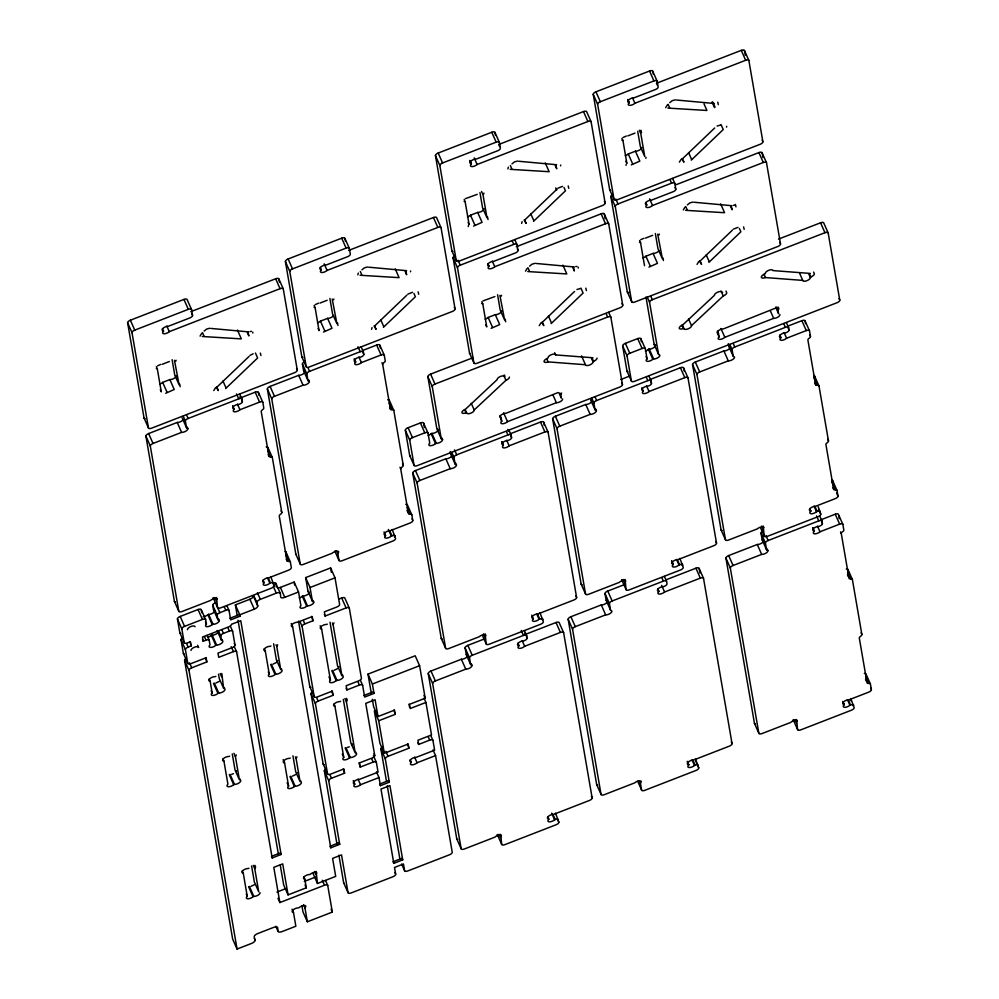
<?xml version="1.0" encoding="UTF-8"?>
<svg xmlns="http://www.w3.org/2000/svg" width="999" height="999" viewBox="0 0 999 999"><rect width="100%" height="100%" fill="white"/><g stroke="black" fill="none" stroke-linecap="round" stroke-linejoin="round"><path stroke-width="1.5" d="M468.281 226.573L468.331 225.712M626.048 165.335L626.111 164.473M175.899 361.051L176.074 360.264M252.71 333.004L252.884 332.217M260.939 355.519L260.377 353.072M216.546 597.514L217.545 607.592A3.209 1.386 -23.9 0 0 220.767 607.829L271.378 588.186A3.209 1.386 -23.9 0 0 274.113 585.639L270.754 576.585M333.666 299.812L333.841 299.026M236.301 754.957L235.414 756.643L239.41 779.769L235.015 769.854L232.268 753.945M277.647 644.767L276.76 646.465L280.744 669.592L276.348 659.677L273.614 643.768M296.978 756.805L296.079 758.491L300.075 781.63L295.679 771.715L292.932 755.806M333.991 622.901L333.092 624.587L341.92 675.736L337.525 665.821L329.995 622.202M410.489 271.765L410.651 270.979M418.706 294.28L418.144 291.845M316.121 871.453L317.47 883.478L335.701 876.398L332.592 858.378L341.521 854.907L348.027 892.656A3.209 1.386 -23.9 0 0 351.248 892.906L392.932 876.735A3.209 1.386 -23.9 0 0 395.666 874.175L394.505 867.444L403.434 863.973L404.595 870.703A3.209 1.386 -23.9 0 0 407.804 870.953L449.488 854.782A3.209 1.386 -23.9 0 0 452.222 852.222L435.552 755.594L433.042 749.924M483.728 193.881L483.903 193.094M501.373 296.116L501.535 295.329M560.551 165.834L560.714 165.047M568.768 188.361L568.206 185.914M485.164 633.841L486.163 643.905A3.209 1.386 -23.9 0 0 489.385 644.155L540.584 624.275A3.209 1.386 -23.9 0 0 543.319 621.728L539.972 612.674M578.184 268.069L578.359 267.282M561.588 393.044L560.701 394.73L561.276 398.102L559.078 393.144M586.401 290.584L585.839 288.137M641.508 132.655L640.946 130.207M500.686 834.315L501.685 844.38A3.209 1.386 -23.9 0 0 504.907 844.63L556.106 824.749A3.209 1.386 -23.9 0 0 558.841 822.189L555.494 813.149M659.14 234.877L659.315 234.091M718.318 104.608L717.757 102.16M625.074 579.532L626.073 589.61A3.209 1.386 -23.9 0 0 629.295 589.847L680.494 569.979A3.209 1.386 -23.9 0 0 683.229 567.42L679.882 558.379M726.535 127.123L726.71 126.324M735.951 206.83L735.389 204.395M744.168 229.345L743.606 226.91M763.211 526.011L764.21 536.076A3.209 1.386 -23.9 0 0 767.432 536.326L818.044 516.683A3.209 1.386 -23.9 0 0 820.778 514.123L818.156 506.73M796.603 719.542L797.602 729.62A3.209 1.386 -23.9 0 0 800.823 729.857L851.423 710.214A3.209 1.386 -23.9 0 0 854.157 707.667L850.811 698.613M225.649 388.549L257.63 357.979L255.432 353.022M249.088 356.393L217.108 386.963M383.429 327.31L415.397 296.74L413.936 293.431M406.855 295.155L374.887 325.724M533.491 221.378L565.459 190.809L563.998 187.5M524.95 219.792L556.918 189.223M551.123 323.614L583.091 293.044L580.906 288.074M574.55 291.458L542.582 322.028M691.258 160.14L723.239 129.57L721.041 124.613M714.685 127.984L682.717 158.554M708.89 262.375L740.871 231.805L739.397 228.496M732.329 230.22L700.349 260.789M180.195 386.725L179.733 384.103M337.962 325.487L337.512 322.864M236.064 771.653L236.338 770.679M277.397 661.475L277.672 660.501M296.728 773.501L297.003 772.539M338.574 667.619L338.848 666.645M488.024 219.555L487.574 216.933M351.885 744.792L352.16 743.83M505.669 321.79L505.207 319.168M645.804 158.317L646.066 157.355M663.436 260.552L662.974 257.929M358.316 273.064L357.842 274.85M372.04 327.535L371.578 329.333M508.366 167.133L507.904 168.918M522.102 221.616L521.628 223.401M218.506 674.175L219.256 678.546L223.651 688.461L221.803 673.476M392.207 529.445L395.567 538.498A3.209 1.386 -23.9 0 1 392.832 541.046L342.22 560.689A3.209 1.386 -23.9 0 1 338.998 560.451L337.837 553.721L338.736 552.035A4.071 1.761 -23.9 0 0 336.114 551.298A4.071 1.761 -23.9 0 0 332.068 553.284L303.471 564.373A3.209 1.386 -23.9 0 1 300.249 564.135L295.854 554.208L267.357 388.961A3.209 1.386 -23.9 0 1 270.092 386.413L298.676 375.312A4.071 1.761 -23.9 0 0 302.859 374.101A4.071 1.761 -23.9 0 0 304.92 371.553L303.596 370.729L302.435 363.998A3.209 1.386 -23.9 0 1 305.17 361.438M343.306 699.375L350.836 742.994L355.232 752.921L346.403 701.773L347.302 700.087L346.566 698.438M251.598 865.983L254.333 881.892L258.729 891.807L254.745 868.668L255.632 866.982L254.895 865.334M775.661 307.155L778.583 313.761L778.009 310.389L778.895 308.703L778.159 307.055M325.537 880.506L327.734 885.476L332.33 912.075L307.355 921.777L304.982 908.029L305.869 906.343A4.071 1.761 -23.9 0 0 303.246 905.606A4.071 1.761 -23.9 0 0 299.2 907.591L298.401 907.891A4.071 1.761 -23.9 0 0 293.057 909.977A4.071 1.761 -23.9 0 0 293.494 912.487L295.854 926.235L282.08 931.58A4.071 1.761 -23.9 0 1 277.984 931.193L275.786 926.235M695.404 758.84L698.751 767.894A3.209 1.386 -23.9 0 1 696.016 770.454L644.817 790.321A3.209 1.386 -23.9 0 1 641.595 790.072L640.434 783.353L641.321 781.655A4.071 1.761 -23.9 0 0 638.711 780.918A4.071 1.761 -23.9 0 0 634.652 782.904L604.283 794.692A3.209 1.386 -23.9 0 1 601.061 794.455L596.665 784.54L568.156 619.28A3.209 1.386 -23.9 0 1 570.891 616.733L601.273 604.944A4.071 1.761 -23.9 0 0 607.23 602.147M204.133 331.081L206.543 329.121L209.79 328.221M361.913 269.842L364.31 267.882L367.57 266.983M511.975 163.911L514.373 161.95L517.632 161.051M669.742 102.672L672.14 100.724L675.399 99.825M529.607 266.146L532.005 264.186L535.264 263.286M687.374 204.907L689.772 202.947L693.031 202.048M504.582 375.1L504.707 376.71A4.071 1.761 -23.9 0 0 500.624 376.398A4.071 1.761 -23.9 0 0 497.152 379.645L465.409 409.29A4.071 1.761 -23.9 0 0 461.938 412.537A4.071 1.761 -23.9 0 0 466.034 412.849L466.633 412.899A4.071 1.761 -23.9 0 0 470.729 413.211A4.071 1.761 -23.9 0 0 474.2 409.965L505.931 380.307A4.071 1.761 -23.9 0 0 509.403 377.073M592.931 357.767L555.594 354.92A4.071 1.761 -23.9 0 0 551.51 354.608A4.071 1.761 -23.9 0 0 548.026 357.854L547.514 358.341A4.071 1.761 -23.9 0 0 544.043 361.588A4.071 1.761 -23.9 0 0 548.126 361.9L585.464 364.735A4.071 1.761 -23.9 0 0 589.56 365.047A4.071 1.761 -23.9 0 0 593.031 361.8L593.543 361.326A4.071 1.761 -23.9 0 0 597.015 358.079M722.627 292.407L722.015 292.37A4.071 1.761 -23.9 0 0 717.931 292.058A4.071 1.761 -23.9 0 0 714.46 295.304L682.717 324.95A4.071 1.761 -23.9 0 0 679.245 328.196A4.071 1.761 -23.9 0 0 683.328 328.509L683.94 328.559A4.071 1.761 -23.9 0 0 688.036 328.871A4.071 1.761 -23.9 0 0 691.508 325.624L723.239 295.966A4.071 1.761 -23.9 0 0 726.71 292.719L725.986 291.071M810.239 273.426L772.901 270.579A4.071 1.761 -23.9 0 0 768.818 270.267A4.071 1.761 -23.9 0 0 765.334 273.514L764.822 274.001A4.071 1.761 -23.9 0 0 761.35 277.247A4.071 1.761 -23.9 0 0 765.434 277.56L802.771 280.394A4.071 1.761 -23.9 0 0 806.867 280.707A4.071 1.761 -23.9 0 0 810.339 277.46L810.851 276.973A4.071 1.761 -23.9 0 0 814.322 273.726L813.598 272.078M201.773 333.291L200.075 336.089M215.497 387.774L213.798 390.559M667.369 104.895L665.671 107.68M527.235 268.356L525.536 271.141M681.106 159.365L679.407 162.163M540.971 322.839L539.273 325.624M685.002 207.118L683.304 209.915M698.738 261.601L697.04 264.398M165.709 393.269L174.238 389.51L169.842 379.595L162.675 382.38A4.071 1.761 -23.9 0 1 159.665 384.091M323.489 332.043L332.005 328.284L327.61 318.369L320.442 321.141A4.071 1.761 -23.9 0 1 317.432 322.852M473.538 226.111L482.067 222.352L477.672 212.437L470.504 215.21A4.071 1.761 -23.9 0 1 467.495 216.92M631.318 164.872L639.835 161.114L635.439 151.199L628.271 153.983A4.071 1.761 -23.9 0 1 625.262 155.694M491.183 328.334L499.7 324.575L495.304 314.66L488.136 317.445A4.071 1.761 -23.9 0 1 485.127 319.156M648.95 267.095L657.467 263.349L653.071 253.421L645.903 256.206A4.071 1.761 -23.9 0 1 642.894 257.917M250.025 355.357L253.172 353.783M557.867 188.199L562.574 186.363M407.804 294.131L412.512 292.295M733.266 229.196L737.986 227.36M219.28 681.418L215.934 682.991M276.361 662.549L273.014 664.123M337.537 668.693L334.19 670.254M295.692 774.587L292.345 776.148M254.345 884.764L250.999 886.325M157.505 365.859L160.739 364.423M465.334 198.689L477.235 194.343M315.272 304.62L318.506 303.184M623.114 137.462L626.336 136.026M482.967 300.924L494.867 296.566M640.746 239.685L643.968 238.249M558.104 392.532L506.081 413.249A4.071 1.761 -23.9 0 0 500.724 415.322A4.071 1.761 -23.9 0 0 501.161 417.844L501.748 421.216A4.071 1.761 -23.9 0 0 502.185 423.726A4.071 1.761 -23.9 0 0 507.529 421.653L556.368 402.697A4.071 1.761 -23.9 0 0 560.551 401.486A4.071 1.761 -23.9 0 0 562.599 398.938M775.399 308.179L723.388 328.908A4.071 1.761 -23.9 0 0 718.031 330.981A4.071 1.761 -23.9 0 0 718.468 333.491L719.055 336.875A4.071 1.761 -23.9 0 0 719.48 339.385A4.071 1.761 -23.9 0 0 724.837 337.312L773.676 318.356A4.071 1.761 -23.9 0 0 777.859 317.133A4.071 1.761 -23.9 0 0 779.907 314.585M438.186 153.047L491.77 132.255A3.209 1.386 -23.9 0 1 494.992 132.492L499.388 142.407L500.387 148.214A3.209 1.386 -23.9 0 1 497.652 150.762L476.211 159.091A4.071 1.761 -23.9 0 0 470.866 161.164A4.071 1.761 -23.9 0 0 471.291 163.674L471.366 164.048A4.071 1.761 -23.9 0 0 471.79 166.571A4.071 1.761 -23.9 0 0 477.135 164.498L587.887 121.503A3.209 1.386 -23.9 0 1 591.108 121.753L605.119 202.984A3.209 1.386 -23.9 0 1 602.385 205.532L459.503 260.989A3.209 1.386 -23.9 0 1 456.281 260.751L451.885 250.824L435.452 155.607A3.209 1.386 -23.9 0 1 438.186 153.047L442.582 162.962A3.209 1.386 -23.9 0 0 439.847 165.522L456.281 260.751M595.966 91.808L649.55 71.016A3.209 1.386 -23.9 0 1 652.759 71.254L657.155 81.181L658.154 86.975A3.209 1.386 -23.9 0 1 655.419 89.535L633.978 97.852A4.071 1.761 -23.9 0 0 628.633 99.925A4.071 1.761 -23.9 0 0 629.07 102.447L629.133 102.822A4.071 1.761 -23.9 0 0 629.57 105.332A4.071 1.761 -23.9 0 0 634.914 103.259L745.666 60.277A3.209 1.386 -23.9 0 1 748.875 60.514L762.886 141.746A3.209 1.386 -23.9 0 1 760.152 144.293L617.27 199.763A3.209 1.386 -23.9 0 1 614.048 199.513L609.652 189.598L593.231 94.368A3.209 1.386 -23.9 0 1 595.966 91.808L600.362 101.723A3.209 1.386 -23.9 0 0 597.627 104.283L614.048 199.513M442.582 162.962L496.166 142.17A3.209 1.386 -23.9 0 1 499.388 142.407M600.362 101.723L653.945 80.931A3.209 1.386 -23.9 0 1 657.155 81.181M498.638 144.53L583.491 111.588A3.209 1.386 -23.9 0 1 586.713 111.838L591.108 121.753M656.405 83.292L741.27 50.362A3.209 1.386 -23.9 0 1 744.48 50.599L748.875 60.514M130.357 320.217L183.941 299.413A3.209 1.386 -23.9 0 1 187.163 299.663L191.558 309.578L192.557 315.372A3.209 1.386 -23.9 0 1 189.822 317.932L168.381 326.248A4.071 1.761 -23.9 0 0 163.024 328.334A4.071 1.761 -23.9 0 0 163.461 330.844L163.524 331.218A4.071 1.761 -23.9 0 0 163.961 333.741A4.071 1.761 -23.9 0 0 169.306 331.656L280.057 288.674A3.209 1.386 -23.9 0 1 283.279 288.923L297.29 370.142A3.209 1.386 -23.9 0 1 294.555 372.702L151.661 428.159A3.209 1.386 -23.9 0 1 148.451 427.909L144.056 417.994L127.622 322.764A3.209 1.386 -23.9 0 1 130.357 320.217L134.753 330.132A3.209 1.386 -23.9 0 0 132.018 332.679L148.451 427.909M288.137 258.978L341.708 238.174A3.209 1.386 -23.9 0 1 344.93 238.424L349.325 248.339L350.324 254.146A3.209 1.386 -23.9 0 1 347.59 256.693L326.149 265.022A4.071 1.761 -23.9 0 0 320.804 267.095A4.071 1.761 -23.9 0 0 321.228 269.605L321.303 269.98A4.071 1.761 -23.9 0 0 321.728 272.502A4.071 1.761 -23.9 0 0 327.085 270.429L437.824 227.435A3.209 1.386 -23.9 0 1 441.046 227.685L455.057 308.903A3.209 1.386 -23.9 0 1 452.322 311.463L309.44 366.92A3.209 1.386 -23.9 0 1 306.218 366.683L301.823 356.755L285.402 261.538A3.209 1.386 -23.9 0 1 288.137 258.978L292.532 268.893A3.209 1.386 -23.9 0 0 289.785 271.453L306.218 366.683M627.834 135.889L635.002 133.104M134.753 330.132L188.336 309.328A3.209 1.386 -23.9 0 1 191.558 309.578M292.532 268.893L346.104 248.102A3.209 1.386 -23.9 0 1 349.325 248.339M190.809 311.688L275.662 278.758A3.209 1.386 -23.9 0 1 278.883 279.008L283.279 288.923M348.576 250.462L433.429 217.52A3.209 1.386 -23.9 0 1 436.65 217.77L441.046 227.685M717.095 126.036L720.341 125.137M162.238 364.285L169.405 361.513M320.005 303.059L327.173 300.274M473.913 362.974L457.492 267.744A3.209 1.386 -23.9 0 1 460.227 265.197L513.798 244.393A3.209 1.386 -23.9 0 1 517.02 244.643L518.019 250.437A3.209 1.386 -23.9 0 1 515.284 252.997L493.843 261.313A4.071 1.761 -23.9 0 0 488.499 263.399A4.071 1.761 -23.9 0 0 488.936 265.909L488.998 266.283A4.071 1.761 -23.9 0 0 489.423 268.793A4.071 1.761 -23.9 0 0 494.78 266.721L605.519 223.739A3.209 1.386 -23.9 0 1 608.741 223.988L622.752 305.207A3.209 1.386 -23.9 0 1 620.017 307.767L477.135 363.224A3.209 1.386 -23.9 0 1 473.913 362.974L469.518 353.059L453.096 257.829A3.209 1.386 -23.9 0 1 454.707 255.819M631.68 301.748L615.259 206.518A3.209 1.386 -23.9 0 1 617.994 203.958L671.578 183.167A3.209 1.386 -23.9 0 1 674.8 183.404L675.799 189.211A3.209 1.386 -23.9 0 1 673.064 191.758L651.61 200.087A4.071 1.761 -23.9 0 0 646.266 202.16A4.071 1.761 -23.9 0 0 646.703 204.67L646.765 205.045A4.071 1.761 -23.9 0 0 647.202 207.567A4.071 1.761 -23.9 0 0 652.547 205.494L763.298 162.5A3.209 1.386 -23.9 0 1 766.508 162.75L780.519 243.968A3.209 1.386 -23.9 0 1 777.784 246.528L634.902 301.985A3.209 1.386 -23.9 0 1 631.68 301.748L627.285 291.82L610.864 196.591A3.209 1.386 -23.9 0 1 612.474 194.593M516.271 246.753L601.123 213.823A3.209 1.386 -23.9 0 1 604.345 214.061L608.741 223.988M675.474 184.965L758.903 152.585A3.209 1.386 -23.9 0 1 762.125 152.835L766.508 162.75M645.466 238.124L652.634 235.339M217.282 599.175A4.071 1.761 -23.9 0 0 214.66 598.438A4.071 1.761 -23.9 0 0 210.614 600.424L182.018 611.513A3.209 1.386 -23.9 0 1 178.796 611.276L174.4 601.348L145.904 436.101A3.209 1.386 -23.9 0 1 148.639 433.554L177.223 422.452A4.071 1.761 -23.9 0 0 183.192 419.655M239.76 398.176L255.207 392.182A3.209 1.386 -23.9 0 1 258.429 392.432L262.824 402.347L263.786 407.954A3.209 1.386 -23.9 0 1 262.5 409.74A3.209 1.386 -23.9 0 0 261.226 411.526L268.931 456.206A3.209 1.386 -23.9 0 0 270.629 456.843A3.209 1.386 -23.9 0 1 272.327 457.48L281.818 512.462A3.209 1.386 -23.9 0 1 280.532 514.26A3.209 1.386 -23.9 0 0 279.258 516.046L286.963 560.726A3.209 1.386 -23.9 0 0 288.661 561.363A3.209 1.386 -23.9 0 1 290.359 562L291.321 567.594A3.209 1.386 -23.9 0 1 288.586 570.154L268.931 577.784A4.071 1.761 -23.9 0 0 263.586 579.857A4.071 1.761 -23.9 0 0 264.023 582.38L264.086 582.754A4.071 1.761 -23.9 0 0 264.51 585.264A4.071 1.761 -23.9 0 0 269.867 583.191L270.467 582.954A3.209 1.386 -23.9 0 1 273.689 583.204M362.612 350.499L376.66 345.042A3.209 1.386 -23.9 0 1 379.882 345.292L384.278 355.207L385.239 360.814A3.209 1.386 -23.9 0 1 383.966 362.6A3.209 1.386 -23.9 0 0 382.679 364.398L390.384 409.066A3.209 1.386 -23.9 0 0 392.083 409.702A3.209 1.386 -23.9 0 1 393.781 410.339L403.271 465.322A3.209 1.386 -23.9 0 1 401.985 467.12A3.209 1.386 -23.9 0 0 400.711 468.906L408.416 513.586A3.209 1.386 -23.9 0 0 410.114 514.223A3.209 1.386 -23.9 0 1 411.813 514.86L412.774 520.454A3.209 1.386 -23.9 0 1 410.04 523.014L390.384 530.644A4.071 1.761 -23.9 0 0 385.04 532.717A4.071 1.761 -23.9 0 0 385.477 535.239L385.539 535.614A4.071 1.761 -23.9 0 0 385.964 538.124A4.071 1.761 -23.9 0 0 391.321 536.051L391.92 535.814A3.209 1.386 -23.9 0 1 395.142 536.063M178.796 611.276L150.3 446.016A3.209 1.386 -23.9 0 1 153.034 443.469L181.618 432.367A4.071 1.761 -23.9 0 0 185.802 431.156A4.071 1.761 -23.9 0 0 187.862 428.608L186.538 427.784L185.377 421.054A3.209 1.386 -23.9 0 1 188.112 418.494L238.711 398.851A3.209 1.386 -23.9 0 1 241.933 399.101L242.357 401.536A3.209 1.386 -23.9 0 1 239.61 404.096L239.011 404.333A4.071 1.761 -23.9 0 0 233.666 406.406A4.071 1.761 -23.9 0 0 234.091 408.916L234.166 409.29A4.071 1.761 -23.9 0 0 234.59 411.813A4.071 1.761 -23.9 0 0 239.947 409.74L259.603 402.098A3.209 1.386 -23.9 0 1 262.824 402.347M300.249 564.135L271.753 398.888A3.209 1.386 -23.9 0 1 274.488 396.328L303.072 385.227A4.071 1.761 -23.9 0 0 307.255 384.016A4.071 1.761 -23.9 0 0 309.315 381.468L307.992 380.644L306.83 373.913A3.209 1.386 -23.9 0 1 309.565 371.353L360.164 351.71A3.209 1.386 -23.9 0 1 363.386 351.96L363.811 354.395A3.209 1.386 -23.9 0 1 361.076 356.955L360.464 357.192A4.071 1.761 -23.9 0 0 355.12 359.265A4.071 1.761 -23.9 0 0 355.544 361.775L355.619 362.15A4.071 1.761 -23.9 0 0 356.044 364.672A4.071 1.761 -23.9 0 0 361.401 362.6L381.056 354.97A3.209 1.386 -23.9 0 1 384.278 355.207M576.947 289.498L580.207 288.599M608.666 312.337L610.864 317.295L622.464 384.515A3.209 1.386 -23.9 0 1 619.73 387.075L417.295 465.634A3.209 1.386 -23.9 0 1 414.086 465.384L409.69 455.469L405.344 430.269A3.209 1.386 -23.9 0 1 408.079 427.709L420.404 422.927A3.209 1.386 -23.9 0 1 423.613 423.176L428.009 433.091L429.757 443.181A4.071 1.761 -23.9 0 0 430.182 445.691A4.071 1.761 -23.9 0 0 435.527 443.618L436.326 443.306A4.071 1.761 -23.9 0 0 440.522 442.095A4.071 1.761 -23.9 0 0 442.569 439.548L441.246 438.723L436.85 428.796L427.859 376.698A3.209 1.386 -23.9 0 1 430.594 374.138L472.677 357.817M778.483 239.123L820.554 222.789A3.209 1.386 -23.9 0 1 823.775 223.039L828.171 232.954L839.772 300.175A3.209 1.386 -23.9 0 1 837.037 302.722L634.602 381.293A3.209 1.386 -23.9 0 1 631.393 381.044L626.997 371.128L622.652 345.929A3.209 1.386 -23.9 0 1 625.386 343.369L637.712 338.586A3.209 1.386 -23.9 0 1 640.921 338.823L645.317 348.751L647.065 358.841A4.071 1.761 -23.9 0 0 647.489 361.351A4.071 1.761 -23.9 0 0 652.834 359.278L653.633 358.966A4.071 1.761 -23.9 0 0 657.829 357.754A4.071 1.761 -23.9 0 0 659.877 355.207L658.553 354.37L654.158 344.455L645.966 296.953M441.246 438.723L432.255 386.613A3.209 1.386 -23.9 0 1 434.99 384.066L607.642 317.045A3.209 1.386 -23.9 0 1 610.864 317.295M658.553 354.37L649.562 302.272A3.209 1.386 -23.9 0 1 652.297 299.712L824.949 232.705A3.209 1.386 -23.9 0 1 828.171 232.954M414.086 465.384L409.74 440.184A3.209 1.386 -23.9 0 1 412.475 437.624L424.787 432.842A3.209 1.386 -23.9 0 1 428.009 433.091M631.393 381.044L627.047 355.844A3.209 1.386 -23.9 0 1 629.782 353.284L642.095 348.501A3.209 1.386 -23.9 0 1 645.317 348.751M428.134 435.414A4.071 1.761 -23.9 0 0 431.143 433.703L431.93 433.391A4.071 1.761 -23.9 0 0 436.126 432.18A4.071 1.761 -23.9 0 0 438.174 429.632L437.762 429.058M645.441 351.074A4.071 1.761 -23.9 0 0 648.451 349.363L649.238 349.051A4.071 1.761 -23.9 0 0 653.433 347.839A4.071 1.761 -23.9 0 0 655.481 345.279M620.679 379.558L629.22 376.248M485.901 635.489A4.071 1.761 -23.9 0 0 483.279 634.752A4.071 1.761 -23.9 0 0 479.22 636.738L448.851 648.526A3.209 1.386 -23.9 0 1 445.629 648.289L441.233 638.361L412.737 473.114A3.209 1.386 -23.9 0 1 415.472 470.566L445.841 458.778A4.071 1.761 -23.9 0 0 450.025 457.554A4.071 1.761 -23.9 0 0 452.085 455.007L450.749 454.183L450.287 451.486M510.477 433.691L540.496 422.04A3.209 1.386 -23.9 0 1 543.706 422.277L548.101 432.205L576.61 597.452A3.209 1.386 -23.9 0 1 573.876 599.999L538.149 613.873A4.071 1.761 -23.9 0 0 532.792 615.946A4.071 1.761 -23.9 0 0 533.229 618.468L533.291 618.843A4.071 1.761 -23.9 0 0 533.728 621.353A4.071 1.761 -23.9 0 0 539.073 619.28L539.685 619.043A3.209 1.386 -23.9 0 1 542.907 619.293M625.811 581.193A4.071 1.761 -23.9 0 0 623.189 580.456A4.071 1.761 -23.9 0 0 619.13 582.442L588.761 594.23A3.209 1.386 -23.9 0 1 585.539 593.98L581.143 584.065L552.647 418.818A3.209 1.386 -23.9 0 1 555.382 416.258L585.751 404.47A4.071 1.761 -23.9 0 0 589.934 403.259A4.071 1.761 -23.9 0 0 591.995 400.711L591.583 400.137M650.386 379.383L680.406 367.732A3.209 1.386 -23.9 0 1 683.616 367.982L688.011 377.897L716.52 543.144A3.209 1.386 -23.9 0 1 713.786 545.704L678.059 559.565A4.071 1.761 -23.9 0 0 672.702 561.65A4.071 1.761 -23.9 0 0 673.139 564.16L673.201 564.535A4.071 1.761 -23.9 0 0 673.638 567.045A4.071 1.761 -23.9 0 0 678.983 564.972L679.595 564.735A3.209 1.386 -23.9 0 1 682.816 564.984M763.948 527.659A4.071 1.761 -23.9 0 0 761.325 526.923A4.071 1.761 -23.9 0 0 757.279 528.908L728.683 540.009A3.209 1.386 -23.9 0 1 725.461 539.76L721.066 529.845L692.569 364.598A3.209 1.386 -23.9 0 1 695.304 362.038L723.888 350.949A4.071 1.761 -23.9 0 0 729.857 348.151M787.824 326.124L801.872 320.679A3.209 1.386 -23.9 0 1 805.094 320.929L809.49 330.844L810.451 336.438A3.209 1.386 -23.9 0 1 809.178 338.236A3.209 1.386 -23.9 0 0 807.891 340.022L815.596 384.702A3.209 1.386 -23.9 0 0 817.294 385.339A3.209 1.386 -23.9 0 1 818.993 385.976L828.483 440.959A3.209 1.386 -23.9 0 1 827.197 442.744A3.209 1.386 -23.9 0 0 825.923 444.543L833.628 489.223A3.209 1.386 -23.9 0 0 835.326 489.847A3.209 1.386 -23.9 0 1 837.025 490.484L837.986 496.091A3.209 1.386 -23.9 0 1 835.251 498.651L815.596 506.281A4.071 1.761 -23.9 0 0 810.251 508.354A4.071 1.761 -23.9 0 0 810.689 510.864L810.751 511.238A4.071 1.761 -23.9 0 0 811.188 513.761A4.071 1.761 -23.9 0 0 816.533 511.675L817.132 511.451A3.209 1.386 -23.9 0 1 820.354 511.688M445.629 648.289L417.132 483.041A3.209 1.386 -23.9 0 1 419.867 480.482L450.237 468.693A4.071 1.761 -23.9 0 0 454.42 467.482A4.071 1.761 -23.9 0 0 456.468 464.922L455.144 464.098L453.983 457.367A3.209 1.386 -23.9 0 1 456.73 454.82L507.929 434.94A3.209 1.386 -23.9 0 1 511.138 435.189L511.563 437.624A3.209 1.386 -23.9 0 1 508.828 440.184L508.216 440.422A4.071 1.761 -23.9 0 0 502.872 442.495A4.071 1.761 -23.9 0 0 503.309 445.005L503.371 445.379A4.071 1.761 -23.9 0 0 503.808 447.902A4.071 1.761 -23.9 0 0 509.153 445.829L544.892 431.955A3.209 1.386 -23.9 0 1 548.101 432.205M585.539 593.98L557.042 428.733A3.209 1.386 -23.9 0 1 559.777 426.173L590.147 414.385A4.071 1.761 -23.9 0 0 594.33 413.174A4.071 1.761 -23.9 0 0 596.378 410.626L595.054 409.802L593.893 403.072A3.209 1.386 -23.9 0 1 596.64 400.512L647.839 380.644A3.209 1.386 -23.9 0 1 651.048 380.881L651.473 383.329A3.209 1.386 -23.9 0 1 648.738 385.876L648.126 386.113A4.071 1.761 -23.9 0 0 642.782 388.186A4.071 1.761 -23.9 0 0 643.219 390.709L643.281 391.084A4.071 1.761 -23.9 0 0 643.718 393.594A4.071 1.761 -23.9 0 0 649.063 391.521L684.802 377.647A3.209 1.386 -23.9 0 1 688.011 377.897M725.461 539.76L696.965 374.513A3.209 1.386 -23.9 0 1 699.7 371.953L728.283 360.864A4.071 1.761 -23.9 0 0 732.467 359.652A4.071 1.761 -23.9 0 0 734.527 357.105L733.204 356.268L732.042 349.55A3.209 1.386 -23.9 0 1 734.777 346.99L785.376 327.347A3.209 1.386 -23.9 0 1 788.598 327.597L789.023 330.032A3.209 1.386 -23.9 0 1 786.288 332.58L785.676 332.817A4.071 1.761 -23.9 0 0 780.331 334.89A4.071 1.761 -23.9 0 0 780.756 337.412L780.831 337.787A4.071 1.761 -23.9 0 0 781.255 340.297A4.071 1.761 -23.9 0 0 786.613 338.224L806.268 330.594A3.209 1.386 -23.9 0 1 809.49 330.844M254.32 938.448L255.045 940.096A4.071 1.761 -23.9 0 1 251.586 943.418L237.063 949.05L188.998 670.366A3.209 1.386 -23.9 0 1 191.733 667.807L206.818 661.95L206.094 657.754L191.009 663.611A3.209 1.386 -23.9 0 1 187.787 663.361L185.414 649.637A3.209 1.386 -23.9 0 1 188.149 647.09L191.134 645.928L190.409 641.733L187.425 642.881A3.209 1.386 -23.9 0 1 184.216 642.644L179.82 632.717L177.447 618.993A3.209 1.386 -23.9 0 1 180.182 616.445L198.052 609.515A3.209 1.386 -23.9 0 1 201.261 609.752L205.657 619.667L206.431 624.163A4.071 1.761 -23.9 0 0 206.868 626.673A4.071 1.761 -23.9 0 0 212.213 624.6L213.012 624.288A4.071 1.761 -23.9 0 0 217.195 623.076A4.071 1.761 -23.9 0 0 219.243 620.529L218.519 618.881M203.172 616.745A4.071 1.761 -23.9 0 0 207.817 614.685L208.616 614.373A4.071 1.761 -23.9 0 0 212.799 613.161A4.071 1.761 -23.9 0 0 214.847 610.614M237.213 615.596L235.364 604.894L249.887 599.25A4.071 1.761 -23.9 0 0 253.359 596.003L257.754 605.918A4.071 1.761 -23.9 0 1 254.283 609.165L239.76 614.81L239.997 616.221L230.657 619.855L229.058 610.589L226.86 605.631M277.56 587.924A4.071 1.761 -23.9 0 0 280.369 587.412L294.156 582.067L298.551 591.982L300.924 605.731A4.071 1.761 -23.9 0 0 301.348 608.241A4.071 1.761 -23.9 0 0 306.705 606.168L307.492 605.856A4.071 1.761 -23.9 0 0 311.688 604.645A4.071 1.761 -23.9 0 0 313.736 602.097L312.999 600.449M313.736 602.097L312.412 601.273L308.017 591.358L305.644 577.609L330.619 567.919L335.015 577.834L339.61 604.445A3.209 1.386 -23.9 0 1 336.875 606.992L324.35 611.85L325.075 616.058L346.091 607.904A3.209 1.386 -23.9 0 1 349.313 608.141L361.426 678.321A3.209 1.386 -23.9 0 1 358.678 680.881L346.178 685.726L346.903 689.934L359.415 685.077A3.209 1.386 -23.9 0 1 362.625 685.326L364.647 697.052L374.013 693.418L372.39 684.028L367.994 674.113L415.197 655.794L419.592 665.709L425.199 698.226L409.49 704.332L410.214 708.528L425.924 702.434L424.038 698.176M184.216 642.644L181.843 628.92A3.209 1.386 -23.9 0 1 184.578 626.361L202.435 619.43A3.209 1.386 -23.9 0 1 205.657 619.667M219.243 620.529L217.919 619.705L217.145 615.209A3.209 1.386 -23.9 0 1 219.88 612.662L225.836 610.352A3.209 1.386 -23.9 0 1 229.058 610.589M257.754 605.918L256.893 602.659A4.071 1.761 -23.9 0 1 260.339 599.35L276.286 593.156A4.071 1.761 -23.9 0 1 280.382 593.468L280.669 596.952A4.071 1.761 -23.9 0 0 284.765 597.34L298.551 591.982M229.957 618.269L239.298 614.647L239.997 616.221M312.412 601.273L310.04 587.524L335.015 577.834M299.3 597.964A4.071 1.761 -23.9 0 0 302.31 596.253L303.097 595.941A4.071 1.761 -23.9 0 0 309.066 593.144M208.379 637.125A4.071 1.761 -23.9 0 0 211.388 635.414L212.188 635.102A4.071 1.761 -23.9 0 0 218.157 632.305M202.497 639.66L203.197 641.246L206.019 640.159A3.209 1.386 -23.9 0 1 209.228 640.396L210.002 644.879A4.071 1.761 -23.9 0 0 210.439 647.402A4.071 1.761 -23.9 0 0 215.784 645.329L216.583 645.017A4.071 1.761 -23.9 0 0 220.767 643.806A4.071 1.761 -23.9 0 0 222.827 641.258L222.09 639.597M217.108 630.506L221.503 640.421L220.729 635.938A3.209 1.386 -23.9 0 1 223.464 633.378L229.408 631.068A3.209 1.386 -23.9 0 1 232.63 631.318L235.002 645.042A3.209 1.386 -23.9 0 1 232.268 647.602L217.982 653.134L218.706 657.342L233.404 651.635A3.209 1.386 -23.9 0 1 236.626 651.885L272.178 857.954L281.106 854.495L240.771 620.691L231.418 624.313A3.209 1.386 -23.9 0 1 228.684 626.873L202.472 637.05L203.197 641.246M338.861 599.088L341.695 597.976A3.209 1.386 -23.9 0 1 344.917 598.226L349.313 608.141M328.746 780.818A3.209 1.386 -23.9 0 1 331.481 778.271L344.568 773.189L343.843 768.98L330.756 774.063A3.209 1.386 -23.9 0 1 327.535 773.825L315.422 703.646A3.209 1.386 -23.9 0 1 318.157 701.086L333.042 695.316L332.317 691.108L317.432 696.89A3.209 1.386 -23.9 0 1 314.223 696.64L302.11 626.46A3.209 1.386 -23.9 0 1 304.845 623.913L312.924 620.779L312.2 616.57L297.565 622.252A4.071 1.761 -23.9 0 0 292.22 624.325A4.071 1.761 -23.9 0 0 292.657 626.848L330.769 847.814L339.697 844.342L328.746 780.818L324.35 770.903A3.209 1.386 -23.9 0 1 325.961 768.893M270.979 646.016L270.18 646.328A4.071 1.761 -23.9 0 0 264.835 648.401A4.071 1.761 -23.9 0 0 265.259 650.923L269.255 674.05A4.071 1.761 -23.9 0 0 269.693 676.573A4.071 1.761 -23.9 0 0 275.037 674.5L275.836 674.188A4.071 1.761 -23.9 0 0 280.02 672.976A4.071 1.761 -23.9 0 0 282.068 670.416L281.343 668.768M327.31 624.15L326.523 624.462A4.071 1.761 -23.9 0 0 321.178 626.535A4.071 1.761 -23.9 0 0 321.616 629.045L330.444 680.194A4.071 1.761 -23.9 0 0 330.869 682.704A4.071 1.761 -23.9 0 0 336.213 680.631L337 680.331A4.071 1.761 -23.9 0 0 341.196 679.108A4.071 1.761 -23.9 0 0 343.244 676.56L342.507 674.912M215.871 676.373L215.072 676.685A4.071 1.761 -23.9 0 0 209.728 678.758A4.071 1.761 -23.9 0 0 210.152 681.281L212.163 692.931A4.071 1.761 -23.9 0 0 212.6 695.441A4.071 1.761 -23.9 0 0 217.944 693.368L218.744 693.056A4.071 1.761 -23.9 0 0 222.927 691.845A4.071 1.761 -23.9 0 0 224.975 689.298L224.251 687.637M501.411 835.963A4.071 1.761 -23.9 0 0 498.801 835.226A4.071 1.761 -23.9 0 0 494.742 837.212L464.373 849A3.209 1.386 -23.9 0 1 461.151 848.75L432.642 683.503A3.209 1.386 -23.9 0 1 435.377 680.956L465.759 669.155A4.071 1.761 -23.9 0 0 469.942 667.944A4.071 1.761 -23.9 0 0 471.99 665.396L470.666 664.572L466.271 654.657L465.109 647.926A3.209 1.386 -23.9 0 1 467.844 645.366L484.915 638.748M601.061 794.455L572.552 629.208A3.209 1.386 -23.9 0 1 575.287 626.648L605.669 614.86A4.071 1.761 -23.9 0 0 609.852 613.648A4.071 1.761 -23.9 0 0 611.9 611.101L610.576 610.264L606.181 600.349L605.019 593.618A3.209 1.386 -23.9 0 1 607.754 591.071L624.825 584.44M372.39 684.028L419.592 665.709M340.634 701.335L339.847 701.635A4.071 1.761 -23.9 0 0 334.49 703.708A4.071 1.761 -23.9 0 0 334.927 706.231L343.756 757.367A4.071 1.761 -23.9 0 0 344.18 759.889A4.071 1.761 -23.9 0 0 349.538 757.816L350.312 757.504A4.071 1.761 -23.9 0 0 354.508 756.293A4.071 1.761 -23.9 0 0 356.556 753.745L355.819 752.085M363.948 695.466L373.301 691.832L374.013 693.418M461.151 848.75L456.755 838.835L428.246 673.588A3.209 1.386 -23.9 0 1 430.981 671.028L461.363 659.24A4.071 1.761 -23.9 0 0 465.546 658.029A4.071 1.761 -23.9 0 0 467.594 655.481M524.562 634.715L556.018 622.502A3.209 1.386 -23.9 0 1 559.228 622.752L563.623 632.667L592.132 797.914A3.209 1.386 -23.9 0 1 589.398 800.474L553.658 814.347A4.071 1.761 -23.9 0 0 548.314 816.42A4.071 1.761 -23.9 0 0 548.751 818.93L548.813 819.305A4.071 1.761 -23.9 0 0 549.25 821.827A4.071 1.761 -23.9 0 0 554.595 819.754L555.207 819.517A3.209 1.386 -23.9 0 1 558.416 819.754M665.908 579.857L695.928 568.206A3.209 1.386 -23.9 0 1 699.138 568.443L703.533 578.371L732.042 743.618A3.209 1.386 -23.9 0 1 729.307 746.166L693.568 760.039A4.071 1.761 -23.9 0 0 688.224 762.112A4.071 1.761 -23.9 0 0 688.661 764.635L688.723 765.009A4.071 1.761 -23.9 0 0 689.16 767.519A4.071 1.761 -23.9 0 0 694.505 765.446L695.117 765.209A3.209 1.386 -23.9 0 1 698.326 765.459M797.327 721.203A4.071 1.761 -23.9 0 0 794.717 720.466A4.071 1.761 -23.9 0 0 790.659 722.452L762.075 733.541A3.209 1.386 -23.9 0 1 758.853 733.303L754.457 723.376L725.948 558.129A3.209 1.386 -23.9 0 1 728.683 555.581L757.279 544.48A4.071 1.761 -23.9 0 0 761.463 543.269A4.071 1.761 -23.9 0 0 763.511 540.721M821.215 519.667L835.251 514.21A3.209 1.386 -23.9 0 1 838.473 514.46L842.869 524.375L843.83 529.982A3.209 1.386 -23.9 0 1 842.557 531.768A3.209 1.386 -23.9 0 0 841.283 533.566L848.988 578.234A3.209 1.386 -23.9 0 0 850.686 578.871A3.209 1.386 -23.9 0 1 852.384 579.507L861.862 634.49A3.209 1.386 -23.9 0 1 860.589 636.288A3.209 1.386 -23.9 0 0 859.302 638.074L867.02 682.754A3.209 1.386 -23.9 0 0 868.705 683.391A3.209 1.386 -23.9 0 1 870.404 684.028L871.378 689.622A3.209 1.386 -23.9 0 1 868.643 692.182L848.975 699.812A4.071 1.761 -23.9 0 0 843.631 701.885A4.071 1.761 -23.9 0 0 844.068 704.407L844.13 704.782A4.071 1.761 -23.9 0 0 844.567 707.292A4.071 1.761 -23.9 0 0 849.912 705.219L850.524 704.982A3.209 1.386 -23.9 0 1 853.733 705.232M470.666 664.572L469.505 657.841A3.209 1.386 -23.9 0 1 472.24 655.282L523.451 635.414A3.209 1.386 -23.9 0 1 526.66 635.664L527.085 638.099A3.209 1.386 -23.9 0 1 524.35 640.659L523.738 640.883A4.071 1.761 -23.9 0 0 518.394 642.969A4.071 1.761 -23.9 0 0 518.831 645.479L518.893 645.854A4.071 1.761 -23.9 0 0 519.33 648.363A4.071 1.761 -23.9 0 0 524.675 646.291L560.402 632.429A3.209 1.386 -23.9 0 1 563.623 632.667M610.576 610.264L609.415 603.546A3.209 1.386 -23.9 0 1 612.15 600.986L663.361 581.118A3.209 1.386 -23.9 0 1 666.57 581.356L666.995 583.791A3.209 1.386 -23.9 0 1 664.26 586.351L663.648 586.588A4.071 1.761 -23.9 0 0 658.304 588.661A4.071 1.761 -23.9 0 0 658.741 591.171L658.803 591.545A4.071 1.761 -23.9 0 0 659.24 594.068A4.071 1.761 -23.9 0 0 664.585 591.995L700.311 578.121A3.209 1.386 -23.9 0 1 703.533 578.371M758.853 733.303L730.344 568.056A3.209 1.386 -23.9 0 1 733.079 565.496L761.675 554.395A4.071 1.761 -23.9 0 0 765.858 553.184A4.071 1.761 -23.9 0 0 767.906 550.636L766.583 549.812L765.421 543.081A3.209 1.386 -23.9 0 1 768.156 540.521L818.768 520.879A3.209 1.386 -23.9 0 1 821.977 521.128L822.402 523.563A3.209 1.386 -23.9 0 1 819.667 526.123L819.055 526.361A4.071 1.761 -23.9 0 0 813.71 528.434A4.071 1.761 -23.9 0 0 814.148 530.944L814.21 531.318A4.071 1.761 -23.9 0 0 814.647 533.841A4.071 1.761 -23.9 0 0 819.992 531.768L839.647 524.138A3.209 1.386 -23.9 0 1 842.869 524.375M229.633 756.193L228.833 756.505A4.071 1.761 -23.9 0 0 223.489 758.578A4.071 1.761 -23.9 0 0 223.926 761.101L227.922 784.227A4.071 1.761 -23.9 0 0 228.346 786.75A4.071 1.761 -23.9 0 0 233.691 784.677L234.49 784.365A4.071 1.761 -23.9 0 0 238.686 783.154A4.071 1.761 -23.9 0 0 240.734 780.606L239.997 778.945M372.327 699.238L373.601 706.63L377.997 716.545L394.468 710.152L395.192 714.36L378.721 720.754L384.328 753.271L408.154 744.03L408.878 748.226L388.037 756.318A3.209 1.386 -23.9 0 0 385.302 758.865L389.323 782.192L380.394 785.664L379.695 784.078L388.623 780.606L389.323 782.192M290.297 758.054L289.498 758.366A4.071 1.761 -23.9 0 0 284.153 760.439A4.071 1.761 -23.9 0 0 284.59 762.949L288.586 786.088A4.071 1.761 -23.9 0 0 289.011 788.598A4.071 1.761 -23.9 0 0 294.368 786.525L295.155 786.213A4.071 1.761 -23.9 0 0 299.35 785.002A4.071 1.761 -23.9 0 0 301.398 782.454L300.662 780.806M359.028 762.724L360.214 767.107L373.151 762.087A3.209 1.386 -23.9 0 1 376.373 762.337L378.059 772.14L359.59 779.307A4.071 1.761 -23.9 0 0 354.245 781.38A4.071 1.761 -23.9 0 0 354.682 783.903L354.745 784.277A4.071 1.761 -23.9 0 0 355.182 786.787A4.071 1.761 -23.9 0 0 360.527 784.715L378.996 777.547L376.486 771.877M417.957 742.844L418.656 744.43L429.707 740.134A3.209 1.386 -23.9 0 1 432.929 740.384L434.615 750.187L416.146 757.354A4.071 1.761 -23.9 0 0 410.801 759.427A4.071 1.761 -23.9 0 0 411.238 761.95L411.301 762.324A4.071 1.761 -23.9 0 0 411.738 764.834A4.071 1.761 -23.9 0 0 417.082 762.761L435.552 755.594M248.963 868.231L248.164 868.543A4.071 1.761 -23.9 0 0 242.819 870.616A4.071 1.761 -23.9 0 0 243.257 873.126L247.24 896.265A4.071 1.761 -23.9 0 0 247.677 898.775A4.071 1.761 -23.9 0 0 253.022 896.702L253.821 896.39A4.071 1.761 -23.9 0 0 258.004 895.179A4.071 1.761 -23.9 0 0 260.052 892.631M276.91 892.082L285.552 888.723M304.283 881.455L315.796 876.985M280.244 865.072L283.679 884.977L288.074 894.892L306.306 887.811L304.807 879.12A4.071 1.761 -23.9 0 1 304.37 876.61A4.071 1.761 -23.9 0 1 309.715 874.537L310.19 874.35A4.071 1.761 -23.9 0 1 314.235 872.364A4.071 1.761 -23.9 0 1 316.858 873.101M277.984 898.301L279.87 902.559L324.513 885.226A3.209 1.386 -23.9 0 1 327.734 885.476M393.793 863.336L402.722 859.877L389.91 785.601L380.981 789.06L393.793 863.336L393.094 861.75L402.023 858.291L402.722 859.877M231.681 774.3L233.454 773.676M347.502 747.439L349.275 746.815M667.919 108.092L706.93 110.477L704.008 103.871M510.152 169.331L549.163 171.716L545.254 162.899M360.09 275.262L399.101 277.647L395.192 268.831M202.322 336.501L241.333 338.873L237.425 330.057M685.564 210.327L724.575 212.712L720.666 203.896M527.784 271.566L566.795 273.938L562.899 265.122M733.503 205.307L734.802 205.22M575.736 266.546L577.022 266.446M250.274 331.481L251.561 331.381M714.397 103.496L676.548 100.037M556.63 164.735L518.781 161.264M732.042 205.732L694.193 202.26M574.263 266.97L536.413 263.499M406.568 270.667L368.718 267.195M248.801 331.905L210.951 328.434M728.333 343.668L728.808 346.353L729.72 346.616M654.158 344.455L655.069 344.717M762.637 531.156A3.209 1.386 -23.9 0 0 761.026 533.166L762.187 539.897L763.111 540.147M606.181 600.349L607.105 600.611M308.017 591.358L309.34 592.182M466.271 654.657L467.195 654.907M215.484 602.734A3.209 1.386 -23.9 0 0 212.75 605.294L213.524 609.777L214.448 610.039M621.915 140.16L622.926 140.484L626.885 163.461L625.911 161.251M639.547 242.382L640.559 242.707L644.517 265.684M464.135 201.386L465.147 201.711L469.118 224.688L468.144 222.49M481.78 303.621L482.792 303.946L486.75 326.923L485.776 324.712M314.086 307.317L315.097 307.642L319.056 330.619L318.082 328.421M156.306 368.556L157.318 368.881L161.289 391.858L160.302 389.647M820.554 222.789L824.949 232.705M741.27 50.362L745.666 60.277M839.035 298.514L839.772 300.175M762.162 140.085L762.886 141.746M758.903 152.585L763.298 162.5M809.39 273.676L810.851 276.973M808.865 274.151L810.339 277.46M799.849 273.788L802.771 280.394M779.794 242.32L780.519 243.968M712.811 102.098L715.009 107.055L714.497 107.542L712.05 102.035M809.714 334.79L810.451 336.438M801.872 320.679L806.268 330.594M813.748 375.424A3.209 1.386 -23.9 0 1 814.597 376.049L818.993 385.976M813.636 377.073L817.294 385.339M814.872 383.054L815.596 384.702M786.4 322.627L788.598 327.597M787.549 326.723L789.023 330.032M763.973 274.25L765.434 277.56M776.548 307.08L778.009 310.389M783.915 324.038L785.376 327.347M731.181 205.981L732.13 209.778L730.669 206.468M784.165 332.717L786.613 338.224M827.746 439.31L828.483 440.959M770.379 310.914L773.676 318.356M779.782 335.202L780.756 337.412M779.844 335.577L780.831 337.787M668.131 104.333L669.592 107.63M688.573 152.61L691.495 159.228M656.693 83.666L657.429 85.327M831.78 479.945A3.209 1.386 -23.9 0 1 832.629 480.569L837.025 490.484M831.668 481.593L835.326 489.847M649.55 71.016L653.945 80.931M836.525 492.782L837.986 496.091M832.891 487.562L833.628 489.223M682.467 158.853L683.94 162.163L681.867 158.804M835.251 514.21L839.647 524.138M840.546 531.905L841.283 533.566M846.29 568.955A3.209 1.386 -23.9 0 1 847.989 569.592L852.384 579.507M685.764 206.556L687.225 209.865M847.751 572.265L850.686 578.871M672.602 178.446L674.8 183.404M706.206 254.845L709.128 261.451M818.581 509.165L819.305 510.826M820.042 512.475L820.778 514.123M847.514 574.937L848.251 576.585M721.041 291.009L723.239 295.966M675.062 187.55L675.799 189.211M819.779 516.171L821.977 521.128M670.104 179.857L671.578 183.167M814.934 506.481L817.132 511.451M821.665 521.915L822.402 523.563M814.085 506.168L816.533 511.675M632.467 97.752L634.914 103.259M816.57 515.921L818.768 520.879M700.112 261.089L701.573 264.385L699.5 261.039M809.702 508.666L810.689 510.864M817.557 526.248L819.992 531.768M809.777 509.04L810.751 511.238M628.084 100.237L629.07 102.447M627.672 99.513L629.133 102.822M639.323 130.245L640.784 133.541L644.742 156.531L640.347 146.603L637.712 131.294M733.303 343.681L734.777 346.99M861.138 632.842L861.862 634.49M812.686 527.647L814.148 530.944M812.749 528.021L814.21 531.318M729.844 344.58L732.042 349.55M720.928 328.496L724.837 337.312M728.808 346.353L733.204 356.268M717.494 331.293L718.468 333.491M717.582 333.566L719.055 336.875M723.888 350.949L728.283 360.864M870.404 684.028L866.008 674.113A3.209 1.386 -23.9 0 0 864.322 673.476M865.783 676.773L868.705 683.391M870.641 687.974L871.378 689.622M865.546 679.445L866.283 681.106M649.612 198.876L652.547 205.494M621.952 138.274L622.926 140.484M628.271 153.983L632.667 163.898M645.729 202.472L646.765 205.045M657.692 234.128L662.387 258.753L657.991 248.838L655.344 233.516M593.231 94.368L597.627 104.283M688.573 319.006L691.508 325.624M850.499 699.4L851.235 701.048M852.696 704.357L853.421 706.006M682.479 325.249L683.94 328.559M848.326 700.024L850.524 704.982M681.867 325.199L683.328 328.509M847.477 699.712L849.912 705.219M695.304 362.038L699.7 371.953M583.491 111.588L587.887 121.503M639.585 240.509L640.559 242.707M645.903 256.206L650.299 266.121M843.094 702.197L844.068 704.407M842.669 701.473L844.13 704.782M692.569 364.598L696.965 374.513M765.958 535.564L768.156 540.521M761.588 526.048L763.049 529.358M615.796 199.001L617.994 203.958M760.551 527.809L764.21 536.076M761.026 533.166L765.421 543.081M610.864 196.591L615.259 206.518M767.17 548.988L767.906 550.636M762.187 539.897L766.583 549.812M650.836 296.416L652.297 299.712M680.406 367.732L684.802 377.647M757.279 544.48L761.675 554.395M647.364 297.315L649.562 302.272M604.383 201.323L605.119 202.984M601.123 213.823L605.519 223.739M649.238 349.051L653.633 358.966M648.451 349.363L652.834 359.278M646.078 356.631L647.065 358.841M622.027 303.559L622.752 305.207M637.712 338.586L642.095 348.501M555.781 164.985L556.73 168.781L555.257 165.472M648.851 375.924L651.048 380.881M728.683 555.581L733.079 565.496M650.736 381.668L651.473 383.329M646.365 377.335L647.839 380.644M725.948 558.129L730.344 568.056M794.979 719.58L796.44 722.889M715.784 541.495L716.52 543.144M646.628 386.014L649.063 391.521M797.602 729.62L793.206 719.705A3.209 1.386 -23.9 0 0 793.518 720.142M625.386 343.369L629.782 353.284M555.706 187.937L556.68 190.135M641.82 387.774L643.281 391.084M622.652 345.929L627.047 355.844M606.181 313.748L607.642 317.045M573.414 267.22L574.363 271.004L572.902 267.707M621.728 382.867L622.464 384.515M695.928 568.206L700.311 578.121M510.364 165.559L511.825 168.868M530.794 213.848L533.728 220.467M498.926 144.905L499.65 146.553M592.082 358.017L593.543 361.326M491.77 132.255L496.166 142.17M591.558 358.504L593.031 361.8M681.768 564.11L682.504 565.771M677.397 559.777L679.595 564.735M676.548 559.465L678.983 564.972M524.7 220.092L526.161 223.401L524.088 220.042M581.555 355.919L585.464 364.735M671.678 560.851L673.139 564.16M671.74 561.226L673.201 564.535M595.167 397.202L596.64 400.512M591.708 398.114L593.893 403.072M595.654 408.978L596.378 410.626M590.659 399.875L595.054 409.802M527.996 267.794L529.458 271.104M664.372 576.398L666.57 581.356M514.822 239.685L517.02 244.643M548.439 316.084L551.361 322.689M517.295 248.788L518.019 250.437M585.751 404.47L590.147 414.385M661.887 577.809L663.361 581.118M512.337 241.096L513.798 244.393M474.213 157.879L477.135 164.498M731.305 741.957L732.042 743.618M661.65 585.377L664.585 591.995M542.332 322.315L543.806 325.624L541.733 322.277M469.83 160.377L471.291 163.674M469.892 160.752L471.366 164.048M554.62 352.722L555.594 354.92M481.543 191.471L483.017 194.78L486.975 217.757L482.579 207.842L479.945 192.52M657.767 588.973L658.741 591.171M657.829 589.348L658.803 591.545M546.665 358.591L548.126 361.9M559.964 393.082L560.701 394.73M553.071 395.254L556.368 402.697M492.332 261.214L494.78 266.721M464.173 199.513L465.147 201.711M470.504 215.21L474.9 225.137M487.949 263.711L488.998 266.283M555.382 416.258L559.777 426.173M499.912 295.354L504.607 319.992L500.212 310.077L497.577 294.755M552.647 418.818L557.042 428.733M435.452 155.607L439.847 165.522M623.451 579.57L624.912 582.879M621.678 579.682L626.073 589.61M695.816 761.275L696.553 762.936M698.014 766.245L698.751 767.894M692.919 760.251L695.117 765.209M692.057 759.939L694.505 765.446M540.496 422.04L544.892 431.955M687.2 761.325L688.661 764.635M687.749 762.799L688.723 765.009M481.805 301.735L482.792 303.946M488.136 317.445L492.532 327.36M607.754 591.071L612.15 600.986M458.029 260.24L460.227 265.197M605.019 593.618L609.415 603.546M453.096 257.829L457.492 267.744M503.733 375.349L505.931 380.307M433.429 217.52L437.824 227.435M601.273 604.944L605.669 614.86M503.621 412.837L507.529 421.653M454.32 307.255L455.057 308.903M508.941 430.232L511.138 435.189M507.904 429.358L508.628 431.019M510.826 435.976L511.563 437.624M500.187 415.634L501.161 417.844M506.456 431.643L507.929 434.94M500.774 419.006L501.748 421.216M575.874 595.791L576.61 597.452M506.718 440.309L509.153 445.829M501.848 441.708L503.309 445.005M501.91 442.082L503.371 445.379M570.891 616.733L575.287 626.648M568.156 619.28L572.552 629.208M639.697 781.693L640.434 783.353M471.266 403.359L474.2 409.965M637.936 781.805L641.595 790.072M405.719 270.916L406.668 274.713L405.194 271.403M465.172 409.59L466.633 412.899M464.56 409.553L466.034 412.849M556.018 622.502L560.402 632.429M541.858 618.418L542.594 620.067M537.487 614.085L539.685 619.043M430.594 374.138L434.99 384.066M536.638 613.773L539.073 619.28M427.859 376.698L432.255 386.613M531.768 615.159L533.291 618.843M454.533 449.862L456.73 454.82M451.785 452.41L453.983 457.367M455.744 463.274L456.468 464.922M450.749 454.183L455.144 464.098M441.833 437.887L442.569 439.548M524.463 630.706L526.66 635.664M524.887 633.141L525.624 634.79M526.348 636.438L527.085 638.099M445.841 458.778L450.237 468.693M521.253 630.456L523.451 635.414M360.302 271.491L361.763 274.8M431.93 433.391L436.326 443.306M380.731 319.78L383.666 326.398M431.143 433.703L435.527 443.618M591.396 796.265L592.132 797.914M522.227 640.784L524.675 646.291M341.708 238.174L346.104 248.102M420.404 422.927L424.787 432.842M517.857 643.281L518.831 645.479M517.919 643.656L518.893 645.854M374.637 326.024L376.111 329.333L374.026 325.974M376.66 345.042L381.056 354.97M381.943 362.737L382.679 364.398M408.079 427.709L412.475 437.624M405.344 430.269L409.74 440.184M393.781 410.339L389.385 400.424A3.209 1.386 -23.9 0 0 387.687 399.787M389.16 403.097L392.083 409.702M389.66 407.417L390.384 409.066M361.188 347.003L363.386 351.96M324.151 263.811L327.085 270.429M415.472 470.566L419.867 480.482M363.074 352.747L363.811 354.395M357.967 346.753L360.164 351.71M412.737 473.114L417.132 483.041M483.541 633.878L485.002 637.175M320.254 267.407L321.303 269.98M358.953 357.08L361.401 362.6M482.505 635.639L486.163 643.905M332.217 299.063L336.913 323.688L332.517 313.773L329.882 298.451M402.535 463.673L403.271 465.322M354.57 359.578L355.544 361.775M354.146 358.853L355.619 362.15M558.104 820.541L558.841 822.189M399.975 467.257L400.711 468.906M553.009 814.56L555.207 819.517M551.66 813.136L554.595 819.754M547.777 816.732L548.813 819.305M411.813 514.86L407.417 504.945A3.209 1.386 -23.9 0 0 405.719 504.308M407.18 507.604L410.114 514.223M412.05 518.806L412.774 520.454M467.844 645.366L472.24 655.282M406.955 510.277L407.679 511.938M314.111 305.444L315.097 307.642M320.442 321.141L324.837 331.069M465.109 647.926L469.505 657.841M471.266 663.748L471.99 665.396M285.402 261.538L289.785 271.453M461.363 659.24L465.759 669.155M394.093 535.189L394.83 536.838M389.722 530.856L391.92 535.814M388.386 529.433L391.321 536.051M275.662 278.758L280.057 288.674M384.003 531.93L385.539 535.614M308.092 368.057L309.565 371.353M302.435 363.998L306.83 373.913M308.579 379.82L309.315 381.468M303.596 370.729L307.992 380.644M430.981 671.028L435.377 680.956M296.553 368.494L297.29 370.142M298.676 375.312L303.072 385.227M428.246 673.588L432.642 683.503M499.063 834.34L500.524 837.649M501.685 844.38L497.29 834.465A3.209 1.386 -23.9 0 0 497.614 834.914M423.951 695.391L425.199 698.226M430.731 735.426L432.929 740.384M428.246 736.837L429.707 740.134M247.952 332.155L248.888 335.939L247.427 332.642M270.092 386.413L274.488 396.328M267.357 388.961L271.753 398.888M337.113 552.072L337.837 553.721M335.339 552.185L338.998 560.451M255.207 392.182L259.603 402.098M414.647 757.254L417.082 762.761M395.192 714.36L394.006 709.977M408.878 748.226L407.692 743.843M341.695 597.976L346.091 607.904M410.264 759.74L411.301 762.324M266.233 446.928A3.209 1.386 -23.9 0 1 267.932 447.564L272.327 457.48M267.707 450.237L270.629 456.843M268.207 454.557L268.931 456.206M239.735 394.143L241.933 399.101M240.16 396.578L240.884 398.226M241.621 399.887L242.357 401.536M236.513 393.893L238.711 398.851M378.721 720.754L374.325 710.838L379.945 743.356L384.328 753.271M360.427 680.369L362.625 685.326M237.5 404.22L239.947 409.74M332.367 622.939L333.092 624.587M357.942 681.768L359.415 685.077M202.522 332.729L203.996 336.039M281.081 510.814L281.818 512.462M222.964 381.019L225.899 387.624M191.82 313.723L192.557 315.372M232.63 405.606L234.166 409.29M385.839 751.36L388.037 756.318M324.375 614.472L325.075 616.058M183.941 299.413L188.336 309.328M305.644 577.609L310.04 587.524M382.517 746.94A3.209 1.386 -23.9 0 0 380.906 748.95L385.302 758.865M216.87 387.25L218.331 390.559L216.259 387.212M320.155 625.749L321.616 629.045M285.115 551.448A3.209 1.386 -23.9 0 1 285.964 552.072L290.359 562M346.203 688.348L346.903 689.934M285.726 554.745L288.661 561.363M374.001 753.845L374.737 755.506A3.209 1.386 -23.9 0 1 372.003 758.054L359.49 762.911L360.214 767.107M303.097 595.941L307.492 605.856M286.226 559.078L286.963 560.726M373.439 755.731L376.373 762.337M302.31 596.253L306.705 606.168M312.924 620.779L311.738 616.383M337 680.331L332.605 670.404L331.818 670.716L336.213 680.631M344.942 698.463L346.403 701.773M371.69 758.79L373.151 762.087M328.971 676.885L330.444 680.194M303.384 620.604L304.845 623.913M333.042 695.316L331.855 690.921M299.912 621.503L302.11 626.46M166.87 326.149L169.306 331.656M333.953 704.02L334.927 706.231M280.369 587.412L284.765 597.34M401.66 864.098L404.595 870.703M273.364 582.817A4.071 1.761 -23.9 0 1 275.986 583.553L280.382 593.543M162.487 328.646L163.524 331.218M174.45 360.289L179.146 384.927L174.75 375.012L172.103 359.69M291.184 623.538L292.657 626.848M273.376 583.978L274.113 585.639M350.312 757.504L345.929 747.589L345.142 747.889L349.538 757.816M273.364 586.55L276.286 593.156M358.079 779.208L360.527 784.715M268.269 577.996L270.467 582.954M267.42 577.684L269.867 583.191M342.282 754.07L343.756 757.367M394.93 872.527L395.666 874.175M316.695 697.777L318.157 701.086M353.221 780.594L354.745 784.277M263.037 580.169L264.086 582.754M298.514 621.128L309.827 686.725L314.223 696.64M312.65 691.72A3.209 1.386 -23.9 0 0 311.039 693.731L315.422 703.646M186.638 415.184L188.112 418.494M344.568 773.189L343.381 768.793M183.179 416.096L185.377 421.054M187.125 426.96L187.862 428.608M182.143 417.857L186.538 427.784M257.417 592.732L260.339 599.35M156.344 366.67L157.318 368.881M162.675 382.38L167.07 392.295M276.024 644.805L276.76 646.465M177.223 422.452L181.618 432.367M253.958 596.053L256.893 602.659M330.007 774.962L331.481 778.271M127.622 322.764L132.018 332.679M311.039 693.731L323.139 763.898L327.535 773.825M249.887 599.25L254.283 609.165M275.836 674.188L271.441 664.273L270.642 664.572L275.037 674.5M264.285 648.713L265.259 650.923M268.281 671.852L269.255 674.05M235.364 604.894L239.76 614.81M339.697 844.342L338.998 842.756L330.07 846.228L330.769 847.814M295.354 756.842L296.079 758.491M148.639 433.554L153.034 443.469M224.375 607.042L225.836 610.352M230.432 626.361L232.63 631.318M145.904 436.101L150.3 446.016M338.886 855.169L343.644 882.741L348.027 892.656M214.922 597.552L216.383 600.861M227.947 627.772L229.408 631.068M234.266 643.393L235.002 645.042M213.149 597.664L219.88 612.662M234.428 646.927L236.626 651.885M295.155 786.213L290.759 776.298L289.972 776.61L294.368 786.525M283.129 759.652L284.59 762.949M231.206 646.678L233.404 651.635M212.75 605.294L217.145 615.209M213.524 609.777L217.919 619.705M221.99 630.082L223.464 633.378M287.113 782.779L288.586 786.088M218.531 630.981L220.729 635.938M208.616 614.373L213.012 624.288M207.817 614.685L212.213 624.6M322.315 880.269L324.513 885.226M212.188 635.102L216.583 645.017M205.457 621.952L206.431 624.163M211.388 635.414L215.784 645.329M314.498 871.49L315.971 874.787M331.069 909.24L332.33 912.075M198.052 609.515L202.435 619.43M313.074 873.563L317.47 883.478M207.043 635.439L209.228 640.396M204.545 636.85L206.019 640.159M220.18 673.513L221.641 676.81M303.833 876.922L304.807 879.12M206.818 661.95L205.632 657.567M305.045 884.977L306.306 887.811M197.64 645.304L198.614 647.514A4.071 1.761 -23.9 0 0 194.53 647.202A4.071 1.761 -23.9 0 0 191.059 650.449M218.744 693.056L214.348 683.141L213.549 683.453L217.944 693.368M209.178 679.07L210.152 681.281M180.182 616.445L184.578 626.361M211.189 690.721L212.163 692.931M191.134 645.928L189.947 641.545M177.447 618.993L181.843 628.92M303.509 904.719L304.982 908.029M281.106 854.495L280.394 852.909L271.466 856.368L272.178 857.954M186.688 643.781L188.149 647.09M233.953 753.333L235.414 756.643M307.355 921.777L302.959 911.85L301.898 905.743M182.642 637.712A3.209 1.386 -23.9 0 0 181.019 639.722L185.414 649.637M189.535 662.849L191.733 667.807M181.019 639.722L183.391 653.446L187.787 663.361M186.214 658.441A3.209 1.386 -23.9 0 0 184.603 660.451L188.998 670.366M292.02 909.177L293.494 912.487M234.49 784.365L230.095 774.45L229.295 774.749L233.691 784.677M222.952 758.89L223.926 761.101M253.271 865.371L254.745 868.668M253.821 896.39L249.425 886.475L248.626 886.787L253.022 896.702M242.27 870.928L243.257 873.126M246.266 894.068L247.24 896.265M237.063 949.05L232.667 939.135L184.603 660.451M255.045 940.096L254.196 936.9A4.071 1.761 -23.9 0 1 257.655 933.59L273.601 927.397A4.071 1.761 -23.9 0 1 277.685 927.709L277.984 931.193M805.094 320.929L805.569 323.726M814.597 376.049L815.122 379.108M832.629 480.569L833.116 483.366M838.71 515.859L839.197 518.656M847.989 569.592L848.513 572.652M744.48 50.599L745.279 55.195M762.125 152.835L762.911 157.43M652.759 71.254L653.259 74.163M683.616 367.982L684.153 371.041M699.138 568.443L699.937 573.039M640.921 338.823L641.42 341.708M604.345 214.061L605.144 218.669M494.992 132.492L495.492 135.389M543.706 422.277L544.243 425.337M423.613 423.176L424.363 427.497M379.882 345.292L380.357 348.089M425.924 702.434L431.531 734.952L417.932 740.234L418.656 744.43M344.93 238.424L345.429 241.321M409.028 704.145L409.515 706.942M377.997 716.545L375.1 699.737L365.746 703.371L374.737 755.506M367.994 674.113L371.316 693.331M380.906 748.95L386.451 781.131M387.25 785.726L399.937 859.252M378.996 777.547L380.394 785.664M330.619 567.919L331.381 572.352M278.883 279.008L279.408 282.068M294.156 582.067L294.68 585.127M324.35 770.903L337.025 844.442M258.429 392.432L258.903 395.229M267.932 447.564L268.456 450.611M285.964 552.072L286.451 554.882M288.074 894.892L282.717 863.873L273.788 867.344L279.87 902.559M237.999 620.192L278.396 854.357M201.261 609.752L201.786 612.749M275.986 583.553L276.273 587.037M597.714 785.189A3.209 1.386 -23.9 0 1 596.665 784.54M639.26 780.743A3.209 1.386 -23.9 0 1 638.249 780.806M722.115 530.494A3.209 1.386 -23.9 0 1 721.066 529.845M582.192 584.715A3.209 1.386 -23.9 0 1 581.143 584.065M622.727 580.344A3.209 1.386 -23.9 0 1 622.002 580.132M410.002 455.919A3.209 1.386 -23.9 0 1 409.69 455.469M501.535 310.901A4.071 1.761 -23.9 0 1 499.488 313.449A4.071 1.761 -23.9 0 1 495.304 314.66M469.842 353.509A3.209 1.386 -23.9 0 1 469.518 353.059M457.804 839.485A3.209 1.386 -23.9 0 1 456.755 838.835M755.494 724.038A3.209 1.386 -23.9 0 1 754.457 723.376M628.034 371.778A3.209 1.386 -23.9 0 1 626.997 371.128M483.903 208.666A4.071 1.761 -23.9 0 1 481.855 211.214A4.071 1.761 -23.9 0 1 477.672 212.437M452.922 251.486A3.209 1.386 -23.9 0 1 451.885 250.824M175.449 602.01A3.209 1.386 -23.9 0 1 174.4 601.348M214.198 598.326A3.209 1.386 -23.9 0 1 213.474 598.114M442.282 639.023A3.209 1.386 -23.9 0 1 441.233 638.361M176.074 375.836A4.071 1.761 -23.9 0 1 174.026 378.384A4.071 1.761 -23.9 0 1 169.842 379.595M145.092 418.643A3.209 1.386 -23.9 0 1 144.056 417.994M641.683 147.44A4.071 1.761 -23.9 0 1 639.622 149.987A4.071 1.761 -23.9 0 1 635.439 151.199M610.701 190.247A3.209 1.386 -23.9 0 1 609.652 189.598M187.475 629.72A4.071 1.761 -23.9 0 1 190.946 626.473A4.071 1.761 -23.9 0 1 195.042 626.785M310.864 687.374A3.209 1.386 -23.9 0 1 309.827 686.725M324.176 764.56A3.209 1.386 -23.9 0 1 323.139 763.898M343.956 883.191A3.209 1.386 -23.9 0 1 343.644 882.741M180.856 633.378A3.209 1.386 -23.9 0 1 179.82 632.717M184.44 654.095A3.209 1.386 -23.9 0 1 183.391 653.446M302.859 357.417A3.209 1.386 -23.9 0 1 301.823 356.755M333.566 315.572A4.071 1.761 -23.9 0 1 327.61 318.369M629.345 292.407A3.209 1.386 -23.9 0 1 627.285 291.82M659.04 250.637A4.071 1.761 -23.9 0 1 653.071 253.421M296.179 554.657A3.209 1.386 -23.9 0 1 295.854 554.208M336.663 551.111A3.209 1.386 -23.9 0 1 334.927 550.973"/></g></svg>
